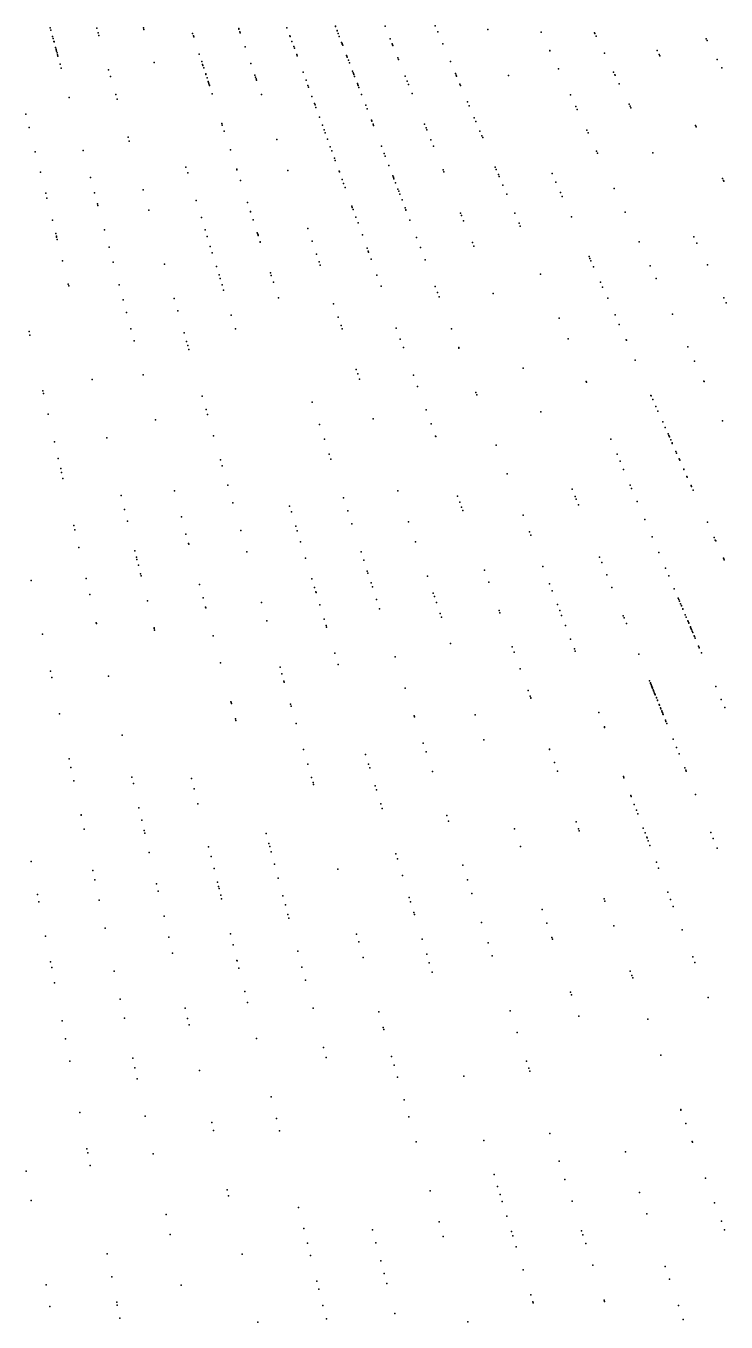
# Model space of a CAD drawing. Header units: metres. Extents: x -4327 to 4266, y -3886 to 3992.
# Drawn here: x 240.9 to 506, y -1423.5 to -932.6 of the extents above; entities that cross this region are included whole.
import ezdxf

# ---------------------------------------------------------------- set-up
doc = ezdxf.new("R2010")
doc.units = ezdxf.units.M

msp = doc.modelspace()

# ---------------------------------------------------------------- linework, layer by layer
for p in [(395.89, -932.65, 60.58), (250.1, -933.37, 42.98), (250.35, -934.31, 53.6), (250.97, -936.65, 88.84), (251.19, -937.47, 93.18), (267.67, -933.49, 2491.16), (268.17, -935.22, 2507.9), (268.48, -936.31, 2462.89), (285.35, -933.33, 54.62), (285.56, -934.02, 50.39), (303.95, -935.46, 16.9), (304.27, -936.46, 2481.81), (304.4, -936.84, 19.61), (321.48, -933.64, 11.04), (321.55, -933.85, 13.74), (321.9, -934.85, 7.82), (322.05, -935.3, 10.52), (339.72, -933.36, 2519.53), (340.81, -936.38, -7.34), (340.91, -936.64, -1.9), (358.06, -932.78, 214.94), (358.11, -932.91, 230.41), (358.67, -934.36, -48.35), (358.73, -934.52, 220.49), (359.09, -935.46, 209.84), (359.53, -936.61, -59.44), (376.85, -932.74, 4.66), (378.8, -937.57, -33.38), (396.82, -934.85, 257.63), (415.84, -934, 2504.89), (435.98, -934.97, 2488.65), (456.14, -935.22, 2471.93), (456.29, -935.53, 2503.22), (456.78, -936.54, 2482.97), (498.51, -937.56, 2484.61), (251.48, -938.54, 2500.61), (251.5, -938.61, 73.54), (251.5, -938.62, 93.83), (252.1, -940.84, 101.03), (252.25, -941.4, 64.68), (252.33, -941.71, 67.37), (252.45, -942.17, 59.93), (323.86, -940.56, 21.98), (341.62, -938.59, 29.15), (342.31, -940.5, 2498.76), (342.51, -941.05, 2484.51), (360.43, -938.96, 136.6), (360.59, -939.37, 110.47), (360.64, -939.5, -36.52), (360.83, -940, -35.44), (379.53, -939.38, -126.36), (379.73, -939.87, -51.74), (379.83, -940.12, -93.45), (398.78, -939.47, 205.04), (439.24, -941.94, 2514.96), (439.3, -942.08, 2488.37), (479.93, -941.91, 2503.72), (498.86, -938.22, 2478.85), (252.64, -942.86, 71.74), (252.83, -943.58, 52), (252.98, -944.13, 45.61), (253.8, -947.18, 90.37), (289.39, -946.55, 88.5), (306.51, -943.33, 60.94), (307.43, -946.18, 27.41), (307.78, -947.24, 63.37), (326.05, -946.93, 31.97), (343.42, -943.53, 18.35), (343.57, -943.96, 30.42), (362.3, -943.83, -39.45), (362.39, -944.07, -39.46), (362.55, -944.48, 2482.52), (362.99, -945.63, 248.74), (363.39, -946.67, -44.55), (381.72, -944.79, -133.87), (381.97, -945.42, -47.03), (401.59, -946.08, 44.59), (459.92, -942.98, 2488.64), (480.72, -943.46, -276), (480.98, -943.97, 2486.45), (502.65, -945.34, 2464.2), (254.19, -948.65, 84.57), (272.19, -949.23, 2484.99), (272.94, -951.85, 2499.77), (307.89, -947.58, 36.15), (308.18, -948.47, 30.74), (308.93, -950.79, 32.45), (309, -951.02, 2500.47), (309.44, -952.34, 42.35), (327.58, -951.36, 12.35), (327.81, -952.04, 2478.53), (345.84, -950.19, 12.41), (364.59, -949.79, -16.93), (364.84, -950.43, -30.27), (365.04, -950.96, -35.85), (365.06, -951.02, -34.18), (365.35, -951.77, -32.54), (384.51, -951.7, 2479.97), (403.52, -950.64, 164.44), (403.81, -951.32, 227.64), (403.94, -951.62, 248.49), (423.62, -951.47, 2508.64), (442.49, -948.93, 2483.57), (463.43, -950.16, -302.2), (463.94, -951.22, -319.47), (464, -951.35, 2487.95), (504.35, -948.55, 2461.53), (309.87, -953.68, 2487.76), (310.02, -954.13, 23.26), (310.17, -954.61, 5.2), (310.32, -955.06, 8.49), (310.36, -955.18, 18.35), (328.06, -952.75, 14.02), (328.21, -953.2, 15.67), (346.95, -953.24, 13), (347.68, -955.23, 30.78), (347.92, -955.9, 3.05), (366.38, -954.44, -28.72), (366.58, -954.97, -13.67), (366.66, -955.17, -27.63), (366.97, -955.98, -4.19), (385.27, -953.57, 33.39), (385.76, -954.78, -180.71), (405.23, -954.66, 2498.02), (405.46, -955.2, 275.93), (465.57, -954.57, 2485.07), (257.18, -959.8, 2476.87), (274.88, -958.61, 2481.89), (275.38, -960.36, 2482.51), (311.4, -958.4, 50.88), (330.09, -958.66, 14.66), (349.17, -959.35, 2485.77), (350.14, -962.01, 22.62), (367.97, -958.6, -30.53), (367.99, -958.64, -28.85), (387.14, -958.21, 9.3), (408.07, -961.35, 192.68), (447.06, -958.72, 2475.18), (240.86, -966.03, 2505.43), (350.35, -962.58, 2501.92), (350.69, -963.51, 36.65), (350.71, -963.56, 2520.13), (369.54, -962.69, 2499.12), (370.08, -964.08, 12.67), (408.73, -962.9, 2481.26), (449.11, -963.12, 2501.64), (449.67, -964.31, -79.94), (469.36, -962.34, 2505.3), (469.7, -963.03, 2466.04), (469.99, -963.62, -307.11), (242.14, -971.15, 2483.12), (315.05, -969.62, 38.66), (315.24, -970.22, 2519.02), (352.04, -967.22, 30.6), (353.15, -970.28, 20.56), (371.72, -968.35, -1.98), (371.8, -968.56, 8.21), (371.88, -968.78, 9.34), (372.31, -969.9, 26.92), (372.49, -970.37, 13.89), (391.84, -969.83, 4.28), (392.42, -971.29, 2507.74), (392.7, -971.96, 2494.16), (410.67, -967.48, 2470.47), (411.28, -968.91, 210.86), (494.41, -970.33, 2458.61), (494.69, -970.89, 2456.41), (279.52, -974.81, 2492.34), (279.96, -976.35, 2496.28), (315.97, -972.46, 2478.09), (315.99, -972.53, 2505.35), (335.94, -975.65, 2496.94), (353.79, -972.04, 47.14), (354.2, -973.15, 36.45), (355.06, -975.51, 53.55), (394.23, -975.75, 2469.89), (412.82, -972.54, 261.89), (413.55, -974.25, 2510.52), (413.84, -974.95, 2485.76), (453.29, -972.07, 2509.66), (453.81, -973.2, 2467.75), (244.41, -980.28, 2486.87), (262.55, -979.86, 2497.06), (318.28, -979.58, 39.62), (356.14, -978.49, 63.97), (356.67, -979.95, 2496.44), (375.49, -978.19, 2477.82), (376.56, -980.96, 0.29), (395.24, -978.25, 2468.74), (457, -980.05, 2492.54), (457.35, -980.79, 2487), (478.33, -980.72, 2474.34), (301.48, -986.09, 2487.5), (357.67, -982.7, 2514.99), (357.99, -983.58, 2471.49), (376.93, -981.94, 30.7), (378.29, -985.48, 18.14), (418.62, -986.2, 2484.33), (246.33, -987.98, 2483.09), (265.28, -990.05, 2484.1), (302.15, -988.27, 91.83), (320.67, -986.91, 2495.6), (320.75, -987.17, 46.17), (322.07, -991.24, 2498.85), (340, -987.42, 2484.71), (359.47, -987.62, 60.54), (359.55, -987.85, 39.87), (360.65, -990.87, 52.09), (379.82, -989.46, 17.63), (380.02, -989.98, 13.59), (380.03, -990.01, 10.7), (380.22, -990.52, 2471.38), (398.85, -987.2, -7.26), (399.14, -987.9, 2466.99), (418.95, -986.99, 2482.6), (419.77, -988.91, 2506.19), (420.1, -989.7, 161.59), (440.15, -988.59, 2475.84), (504.64, -990.41, 2465.79), (505.06, -991.23, -302.97), (505.18, -991.47, 2479.23), (248.34, -996.03, 2499.41), (266.84, -995.84, 2483.24), (285.23, -994.72, 2507.9), (361.17, -992.31, 40.05), (361.71, -993.8, 37.8), (380.8, -992.02, 43.78), (381.74, -994.48, 2470.1), (382.05, -995.28, 37.52), (382.47, -996.38, 60.9), (421.48, -992.96, 101.79), (422.96, -996.43, 2498.86), (441.59, -991.83, 2472.92), (443.32, -995.71, 2471.59), (463.61, -994.22, 2487.61), (248.79, -997.84, 2477), (267.96, -1000.05, 2478.45), (268.14, -1000.7, 2514.7), (305.35, -998.77, 2477.35), (324.78, -999.57, 2493.01), (364.31, -1000.93, 74.19), (364.47, -1001.38, 2485.97), (383.3, -998.53, 2491.36), (444, -997.23, 2457.19), (250.89, -1006.26, 2475.01), (287.45, -1002.46, 2492.64), (307.34, -1005.25, 2504.87), (325.87, -1002.92, 55.55), (325.89, -1003, 78.08), (325.91, -1003.04, 66.53), (326.91, -1006.13, 2509.37), (364.76, -1002.17, 61.43), (365.8, -1005.02, 65.12), (384.48, -1001.6, 59.45), (384.76, -1002.32, 58.91), (384.79, -1002.41, 57.15), (386.25, -1006.23, 2488.08), (405.44, -1003.51, 2502.21), (405.81, -1004.43, 2504.5), (426.01, -1003.61, 2468.71), (447.46, -1005.01, 2487.32), (467.77, -1003.14, 2498.84), (270.61, -1009.94, 2495.3), (308.73, -1009.82, 2489.56), (328.49, -1011, 82.79), (347.56, -1009.38, 2494.14), (366.62, -1007.28, 2481.91), (406.63, -1006.45, -3.85), (427.61, -1007.39, 2496.4), (428.06, -1008.45, 107), (252.14, -1011.29, 2514.28), (252.4, -1012.32, 2501.39), (252.48, -1012.63, 2490.69), (252.71, -1013.58, 2485.4), (309.53, -1012.41, 2488.41), (328.66, -1011.51, 88.67), (328.76, -1011.81, 2470.68), (328.82, -1012.02, 67.7), (329.59, -1014.38, 2499.44), (329.63, -1014.5, 2484.7), (349.2, -1014.15, 2479.72), (368.27, -1011.8, 83.85), (388.79, -1012.84, 2485.82), (409.97, -1014.7, 2489.03), (410.51, -1016.05, 2496.04), (473.04, -1014.43, 2493.83), (493.86, -1012.57, 2517.41), (494.99, -1014.88, 2475.92), (272.35, -1016.41, 2496.01), (310.69, -1016.23, 2490.24), (311.41, -1018.58, 2499.79), (350.91, -1019.12, 2480.71), (370.09, -1016.82, 79.52), (370.52, -1018, 86.15), (370.63, -1018.29, 94.51), (371.63, -1021.04, 2456.69), (390.25, -1016.63, 2476.67), (454.11, -1019.94, 2505.78), (454.45, -1020.7, 2482.12), (254.73, -1021.66, 2486.23), (273.88, -1022.14, 2494.86), (293.32, -1022.93, 2508.9), (313, -1023.76, 2478.7), (351.91, -1022.01, 2476.65), (352.34, -1023.28, 2483.43), (392.03, -1021.27, 2499.06), (454.84, -1021.6, 2502.51), (455.84, -1023.84, 2497.02), (477.25, -1023.47, 2512.37), (499, -1023.11, 2485.21), (256.92, -1030.46, 2511.44), (276.19, -1030.77, 2467.1), (313.98, -1026.97, 2460.62), (314.4, -1028.36, 2497.31), (315.14, -1030.77, 2514.47), (333.42, -1026.17, 98.85), (333.75, -1027.18, 2478.39), (334.58, -1029.73, 2491.95), (373.8, -1027, 2474.66), (435.78, -1026.62, 2488.51), (458.46, -1029.71, 2485.9), (479.53, -1028.35, 2484.4), (257.06, -1031.03, 2501.41), (315.73, -1032.7, 2504.07), (336.51, -1035.67, 109.95), (375.35, -1031.27, 2499.7), (395.9, -1031.36, 2483.09), (396.75, -1033.57, 2503.1), (397.39, -1035.25, 2492.45), (417.78, -1034.04, 2492.08), (459.27, -1031.53, 2479.5), (505.13, -1035.67, 2483.45), (277.69, -1036.36, 2499.18), (297.02, -1035.84, 2494.99), (298.37, -1040.52, 2495.06), (357.39, -1037.95, 2500.39), (461.18, -1035.82, 2504.27), (506.01, -1037.48, 2494.91), (278.98, -1041.15, 2484.51), (318.63, -1042.19, 2489.67), (359.1, -1042.91, 2504.91), (442.85, -1043.28, 2495.98), (463.96, -1042.07, 2515.72), (485.78, -1041.76, 2480.9), (242.05, -1048.42, 2491.32), (242.37, -1049.83, 2465.07), (280.65, -1047.4, 2499.42), (300.75, -1048.85, 2466.97), (320.22, -1047.39, 2487.29), (360.19, -1046.06, 2505.07), (360.63, -1047.36, 2504.47), (381.12, -1047.13, 2490.03), (402.03, -1047.33, 2488.58), (465.58, -1045.7, 2481.19), (281.86, -1051.9, 2480.47), (301.7, -1052.17, 2460.25), (302.14, -1053.7, 2507.91), (302.58, -1055.24, 2493.01), (382.62, -1051.25, 2488.89), (383.8, -1054.49, 2518.57), (404.77, -1054.45, 2501.86), (404.85, -1054.66, 2520.68), (446.21, -1051.2, 2511.29), (468.2, -1051.6, 2513.17), (468.26, -1051.72, 2502.65), (491.56, -1054.14, 2503.22), (471.63, -1059.3, 2509.84), (494.09, -1059.58, 2473.63), (285.31, -1064.79, 2499.73), (365.95, -1062.8, 2519.1), (366.5, -1064.38, 2511.78), (387.61, -1064.94, 2492.17), (429.2, -1062.31, 2515.9), (265.93, -1066.59, 2470.76), (367.21, -1066.45, 2512.99), (389.17, -1069.24, 2498.61), (453.03, -1067.27, 2509.61), (453.18, -1067.62, 2471.38), (497.62, -1067.15, 2473.82), (497.7, -1067.32, 2509.4), (247.23, -1070.88, 2481.24), (247.47, -1071.92, 2487.32), (307.65, -1072.9, 2497.71), (411.3, -1071.47, 2520.22), (411.64, -1072.35, 2493.39), (477.56, -1072.62, 311.52), (477.64, -1072.79, 308.83), (478.24, -1074.15, 305.11), (478.26, -1074.18, 2501.97), (249.26, -1079.68, 2490.63), (309.09, -1077.94, 2494.82), (309.62, -1079.76, 2513.69), (349.32, -1075.1, 2500.34), (392.38, -1078.04, 2511.92), (435.88, -1078.84, 2482.88), (479.43, -1076.81, 312.74), (480.18, -1078.5, 322.21), (480.21, -1078.56, 322.92), (289.88, -1081.86, 2513.77), (352.07, -1083.55, 2501.79), (372.36, -1081.42, 2482.72), (394.33, -1083.41, 2499.12), (482.03, -1082.65, 317.89), (482.96, -1084.74, 327.55), (504.65, -1082.23, 2487.76), (271.44, -1088.69, 2492.61), (311.94, -1087.88, 2492.34), (353.87, -1089.11, 2507.37), (396.01, -1088.03, 2495.47), (396.07, -1088.18, 2481.61), (462.35, -1089.22, 2479.08), (484.04, -1087.18, 320.62), (484.29, -1087.73, 279.34), (484.45, -1088.08, 273.27), (484.54, -1088.3, 273.32), (485.06, -1089.47, 265.41), (251.67, -1090.11, 2492.69), (418.94, -1091.37, 2505.17), (485.57, -1090.61, 260.91), (485.64, -1090.78, 258.9), (487.03, -1093.88, 271.29), (487.26, -1094.41, 272.11), (253.13, -1096.42, 2514.45), (314.57, -1097.02, 2513.28), (315.21, -1099.26, 2511.12), (355.73, -1094.81, 2502.42), (356.34, -1096.69, 2485.26), (464.72, -1094.81, 2495.3), (465.85, -1097.48, 2477), (488.23, -1096.58, 260.28), (488.34, -1096.84, 254.18), (488.47, -1097.13, 256.3), (254.02, -1100.26, 2508.57), (254.37, -1101.81, 2490.29), (254.9, -1104.11, 2499.1), (423.11, -1102.23, 2477.02), (467.19, -1100.63, 2480.62), (489.99, -1100.53, 267.42), (490.05, -1100.67, 253.69), (491.19, -1103.24, 333.14), (491.2, -1103.26, 247.42), (491.31, -1103.5, 336.76), (297.07, -1108.69, 2502.31), (317.3, -1106.56, 2502.42), (381.76, -1108.71, 2505.7), (447.68, -1108.04, 2507.26), (469.69, -1106.52, 2469.75), (470.24, -1107.82, 2489.9), (492.73, -1106.69, 220.08), (492.78, -1106.81, 224.89), (492.88, -1107.03, 220.83), (493.51, -1108.45, 252.03), (276.89, -1110.55, 2502.43), (319.21, -1113.21, 2510.25), (361.1, -1111.35, 2493.52), (404.27, -1110.71, 2511.51), (405.12, -1113.05, 2474.63), (448.84, -1110.93, 2485.8), (449.21, -1111.83, 2487.83), (450.11, -1114.07, 2465.27), (472.32, -1112.72, 206.02), (278.21, -1115.84, 2499.92), (299.72, -1118.56, 2481.61), (340.74, -1114.5, 2501.05), (341.4, -1116.67, 2477.62), (362.71, -1116.29, 2476.42), (405.8, -1114.93, 2503.31), (406.27, -1116.21, 2502.66), (429.15, -1117.98, 2484.45), (259.01, -1121.89, 2532), (259.37, -1123.44, 2517.26), (279.3, -1120.22, 2498.95), (322.22, -1123.73, 2505.17), (343.06, -1122.11, 2472.17), (343.6, -1123.85, 2500.61), (364.31, -1121.23, 2512.12), (385.8, -1120.43, 2489.62), (475.25, -1119.61, 2498.97), (498.93, -1120.62, 221.47), (301.47, -1125.09, 2478.44), (302.43, -1128.7, 2475.85), (302.51, -1128.98, 2508.3), (344.89, -1128.08, 2471.41), (388.42, -1128.05, 2441.05), (431.58, -1124.3, 2481.18), (432.07, -1125.58, 2501.34), (478.02, -1126.14, 2499.68), (501.48, -1126.34, 219.13), (501.93, -1127.36, 208.24), (502.07, -1127.67, 216.61), (260.91, -1130.13, 2496.2), (282.11, -1131.49, 2491.89), (282.71, -1133.89, 2511.43), (324.56, -1131.86, 2494.84), (367.76, -1131.85, 2486.36), (458.09, -1133.8, 2498.56), (480.56, -1132.14, 2492.3), (282.92, -1134.72, 2488.4), (283.45, -1136.86, 2489.57), (346.77, -1134.22, 2481.37), (368.79, -1135.03, 2517.99), (414.49, -1138.79, 2493.34), (436.6, -1137.38, 2492.71), (458.93, -1135.88, 2499.68), (483.04, -1137.98, 2518.99), (504.98, -1134.21, 207.42), (505.1, -1134.47, 202.59), (505.26, -1134.83, 2489.82), (242.88, -1142.65, 2514.11), (263.62, -1141.87, 2493.6), (284.26, -1140.12, 2489.64), (284.47, -1140.94, 2509.14), (349.18, -1142.12, 2505.68), (370.14, -1139.17, 2481.55), (370.37, -1139.89, 2483.12), (371.55, -1143.52, 2436.48), (392.92, -1141.11, 2422.25), (416.14, -1143.35, 2468.97), (460.79, -1140.49, 41.28), (484.28, -1140.9, 2511.58), (265.03, -1147.98, 2506.95), (306.59, -1144.22, 2502.82), (350.15, -1145.28, 2433.52), (350.66, -1146.96, 2488.28), (350.73, -1147.18, 2506.2), (372.06, -1145.09, 2436.49), (395.11, -1147.49, 2510.83), (439.12, -1143.96, 2486.47), (440.16, -1146.66, 2516.51), (462.77, -1145.39, 2489.61), (486.37, -1145.81, 167.68), (286.84, -1150.43, 2505.08), (307.95, -1149.28, 2499.78), (308.91, -1152.85, 2500.51), (308.96, -1153.07, 2466.29), (330.04, -1150.98, 2505.05), (352.18, -1151.94, 2485.21), (373.62, -1149.87, 2477.2), (374.78, -1153.45, 2481.48), (395.53, -1148.71, 2451.75), (396.34, -1151.06, 2426.77), (442.13, -1151.8, 2422.98), (487.9, -1149.42, 224.74), (488.12, -1149.93, 2517.6), (488.38, -1150.54, 219.34), (488.78, -1151.49, 162.95), (489.07, -1152.17, 140.19), (489.07, -1152.19, 160.97), (489.09, -1152.22, 2478.33), (489.59, -1153.4, 255.28), (489.61, -1153.45, 171.58), (489.66, -1153.57, 115.5), (332.04, -1157.96, 2481.85), (353.83, -1157.33, 2483.02), (397.77, -1155.21, 2465.64), (398.22, -1156.52, 2428.34), (420.04, -1154.06, 2441.52), (420.37, -1154.96, 2483.78), (443.02, -1154.1, 2494.76), (443.73, -1155.97, 2509.11), (467.1, -1156.11, 2512.9), (467.4, -1156.86, 2511.1), (490.57, -1155.71, 146.17), (490.92, -1156.54, 232.51), (491.54, -1157.99, 97.28), (491.54, -1158, 148.55), (491.62, -1158.18, 196.82), (247.2, -1162.97, 2487.46), (267.51, -1158.73, 2502.01), (267.57, -1158.96, 2485), (289.37, -1160.61, 2509.51), (289.42, -1160.82, 2499.43), (289.61, -1161.55, 2501.01), (354.58, -1159.79, 2512.62), (354.75, -1160.32, 2441.92), (445.18, -1159.75, 2483.09), (468.27, -1159.01, 2481.71), (491.87, -1158.77, 2512.81), (491.92, -1158.88, 174.49), (492.49, -1160.24, 301.51), (492.58, -1160.44, 153.74), (492.69, -1160.71, 169.16), (492.8, -1160.97, 172.7), (492.93, -1161.27, 177.65), (492.94, -1161.3, 116.96), (493.18, -1161.86, 206.62), (493.39, -1162.36, 123.33), (311.8, -1163.65, 2475.14), (401.67, -1166.53, 2456.04), (425.04, -1167.8, 2434.1), (447.15, -1164.87, 2507.73), (493.95, -1163.67, 233.23), (494.04, -1163.88, 116.53), (494.33, -1164.57, 205.69), (495.61, -1167.59, 2481.06), (495.79, -1168.01, 182.92), (495.87, -1168.2, 307.24), (357.79, -1170.27, 2507.3), (380.66, -1171.56, 2422.54), (425.77, -1169.78, 2425.16), (448.57, -1168.55, 2495.14), (448.9, -1169.43, 2476.76), (472.95, -1170.59, 2506.49), (496.65, -1170.05, 335.02), (250.17, -1176.97, 2482.51), (314.55, -1173.92, 2486.64), (337.08, -1175.54, 2447.76), (337.81, -1178.09, 2469.9), (359.06, -1174.45, 2492.07), (428.07, -1176.12, 2468.03), (250.71, -1179.48, 2498.21), (272.18, -1178.96, 2492.87), (338.58, -1180.78, 2428.79), (338.72, -1181.24, 2497), (477.05, -1180.75, 306.1), (477.33, -1181.42, 173.77), (477.44, -1181.71, 106.95), (477.59, -1182.08, 116.8), (477.77, -1182.52, 172.51), (477.87, -1182.76, 242.55), (477.89, -1182.82, 107.75), (477.89, -1182.83, 113.36), (477.93, -1182.92, 171.15), (502.1, -1182.87, 367.34), (384.52, -1183.43, 2401.52), (431.08, -1184.38, 2498.88), (431.86, -1186.52, 2440.17), (432.1, -1187.17, 2422.06), (432.12, -1187.24, 2474.63), (477.99, -1183.08, 164.09), (478.01, -1183.11, 159.86), (478.08, -1183.3, 62.35), (478.1, -1183.34, 159.89), (478.13, -1183.41, 114.82), (478.4, -1184.09, 297.41), (478.4, -1184.09, 217.65), (478.55, -1184.44, 110.71), (478.58, -1184.52, 55.43), (478.61, -1184.61, 165.02), (478.62, -1184.62, 96), (478.84, -1185.17, 286.67), (479.04, -1185.65, 100.99), (479.07, -1185.73, 291.94), (479.07, -1185.73, 291.94), (479.11, -1185.83, 45.01), (479.15, -1185.94, 228.05), (479.6, -1187.05, 151.88), (479.61, -1187.07, 231.16), (504.2, -1187.81, 2524.02), (318.49, -1188.62, 2483.34), (318.53, -1188.79, 2500.82), (318.68, -1189.32, 2471.25), (341.1, -1189.54, 2430.34), (341.3, -1190.24, 2498.79), (457.81, -1192.64, 2519.09), (479.99, -1188.01, 310.94), (480.05, -1188.16, 277.87), (480.63, -1189.6, 225.87), (480.7, -1189.78, 356.24), (480.71, -1189.81, 360.78), (480.76, -1189.93, 251.28), (481.16, -1190.91, 237.69), (481.29, -1191.23, 191.65), (481.65, -1192.11, 243.01), (481.65, -1192.13, 209.76), (481.69, -1192.23, 349.44), (481.82, -1192.55, 232.22), (481.88, -1192.69, 242.41), (505.48, -1190.83, 2496.75), (253.63, -1193.22, 2492.49), (320.22, -1195.07, 2469.68), (320.38, -1195.69, 2498.12), (343.19, -1196.85, 2475.24), (387.93, -1193.92, 2445.62), (388.04, -1194.27, 2462.85), (410.99, -1193.61, 2436.37), (482.12, -1193.29, 183.38), (482.14, -1193.33, 304.17), (482.15, -1193.36, 342.99), (482.16, -1193.38, 2514.2), (482.16, -1193.4, 304.93), (483.02, -1195.53, 228.45), (483.25, -1196.09, 219.13), (483.56, -1196.85, 288.76), (277.35, -1201.32, 2481.32), (459.91, -1198.1, 2466.91), (460.01, -1198.37, 2487.31), (346.01, -1206.69, 2442.27), (391.3, -1204.31, 2418), (392.38, -1207.61, 2405.44), (414.24, -1203.04, 2426.38), (439.14, -1206.53, 2413.19), (439.2, -1206.7, 2452.1), (485.97, -1202.82, 370.84), (487.24, -1205.96, 358.8), (257.25, -1210.25, 2531.57), (347.6, -1212.22, 2500.22), (369.52, -1208.64, 2445.74), (370.63, -1212.28, 2420.65), (440.99, -1211.61, 2455.57), (488.2, -1208.34, 354.16), (257.93, -1213.49, 2496.77), (281, -1217.14, 2538.28), (349.07, -1217.34, 2483.78), (371.04, -1213.63, 2429.79), (394.8, -1215.06, 2436.35), (442.17, -1214.84, 2436.23), (467.13, -1216.91, 114.4), (490.35, -1213.65, 2479.72), (490.72, -1214.57, 372.92), (490.84, -1214.87, 369.92), (259.03, -1218.62, 2486.89), (281.56, -1219.58, 2458.18), (303.61, -1217.72, 2481.44), (304.58, -1221.59, 2462.59), (349.6, -1219.19, 2464.26), (349.81, -1219.93, 2436.27), (373.12, -1220.41, 2417.6), (373.58, -1221.92, 2414.21), (467.35, -1217.48, 2419.13), (305.99, -1227.24, 2428.07), (469.91, -1224.17, 120.13), (470.03, -1224.46, 119.43), (494.41, -1223.71, 2441.9), (261.74, -1231.38, 2530.12), (261.77, -1231.52, 2499.57), (283.68, -1228.73, 2503.59), (375.21, -1227.27, 2415.21), (375.76, -1229.04, 2431.49), (400.22, -1231.74, 2450.28), (471.2, -1227.52, 104.56), (472.05, -1229.73, 123.57), (472.54, -1231, 2423.8), (262.9, -1236.86, 2517.25), (284.76, -1233.42, 2516.56), (400.91, -1233.86, 2425.59), (425.85, -1236.77, 2458.43), (449.18, -1234.12, 2414.14), (450.14, -1236.76, 2435.08), (474.63, -1236.45, 139.57), (285.67, -1237.38, 2497.42), (285.9, -1238.35, 2526.61), (331.87, -1238.55, 2429.09), (450.39, -1237.44, 2449.18), (475.34, -1238.29, 2422.39), (475.96, -1239.93, 2441.37), (476.07, -1240.2, 146.59), (476.46, -1241.23, 176.88), (500.25, -1238.16, 2438.83), (501.14, -1240.36, 2507.74), (287.58, -1245.66, 2490.55), (310.04, -1243.52, 2440.74), (332.88, -1242.34, 2495.56), (333.17, -1243.4, 2428.98), (333.72, -1245.47, 2465.43), (381, -1246.2, 2446.02), (428.15, -1243.43, 2429.97), (477.17, -1243.06, 157.23), (502.62, -1244.04, 2453.6), (242.81, -1249.15, 2526.36), (310.96, -1247.19, 2497.38), (312.09, -1251.72, 2437.42), (334.96, -1250.1, 2461.5), (381.59, -1248.11, 2440.14), (406.32, -1250.52, 2461.58), (479.6, -1249.41, 2403.53), (480.47, -1251.66, 2426.49), (266.22, -1252.47, 2487.82), (266.99, -1256.1, 2532.25), (336.38, -1255.4, 2433.13), (359.01, -1252.02, 2441.56), (383.53, -1254.46, 2449.35), (408.13, -1256.08, 2430.89), (290.34, -1257.58, 2487.61), (290.98, -1260.36, 2437.55), (313.38, -1256.88, 2493.34), (313.81, -1258.62, 2434.77), (313.99, -1259.33, 2432.96), (409.79, -1261.22, 2434.49), (483.93, -1260.68, 2450.29), (245.23, -1261.62, 2490.42), (245.77, -1264.37, 2485.87), (268.63, -1263.81, 2537.49), (314.61, -1261.83, 2479.96), (314.97, -1263.28, 2434.19), (338.17, -1262.06, 2471.94), (339.1, -1265.52, 2452.76), (386.05, -1262.72, 2471.94), (386.55, -1264.35, 2439.8), (459.78, -1263.25, 2426.78), (460.12, -1264.17, 2441.09), (485, -1263.46, 2408.86), (486.02, -1266.12, 2445.07), (293.16, -1269.8, 2481.91), (340.07, -1269.15, 2408.97), (340.45, -1270.58, 2449.68), (387.81, -1268.48, 2467.01), (388.03, -1269.2, 2465.19), (436.36, -1267.29, 2447.82), (270.87, -1274.36, 2504.39), (413.38, -1272.25, 2478.26), (438.14, -1272.46, 2429.4), (463.52, -1273.51, 2406.08), (489.41, -1274.95, 2446.38), (248.29, -1277.36, 2481.51), (295, -1277.79, 2420.02), (318.28, -1276.55, 2459.76), (319.3, -1280.65, 2503.66), (366.06, -1276.62, 2463.58), (366.89, -1279.51, 2430.94), (390.89, -1278.55, 2470.42), (415.86, -1279.89, 2451.4), (440.03, -1277.94, 2433.62), (440.23, -1278.51, 2431.57), (296.39, -1283.79, 2460.14), (343.81, -1283.11, 2457.74), (368.62, -1285.52, 2423.5), (392.63, -1284.24, 2458.94), (417.47, -1284.84, 2454.53), (493.36, -1285.25, 2441.05), (250.2, -1287.17, 2474.26), (250.61, -1289.3, 2518.04), (274.33, -1290.6, 2444.38), (320.79, -1286.62, 2462.99), (320.81, -1286.69, 2456.7), (321.52, -1289.55, 2452.55), (345.41, -1289.09, 2431.02), (393.63, -1287.51, 2455.64), (394.7, -1291.01, 2452.78), (469.74, -1290.61, 2447.76), (494.16, -1287.33, 2404.99), (251.73, -1295.06, 2456.94), (346.75, -1294.1, 2431.02), (470.36, -1292.29, 2426.08), (470.68, -1293.2, 2415.47), (323.73, -1298.41, 2538.38), (447.14, -1298.6, 2444.61), (447.51, -1299.65, 2449.72), (499.24, -1300.56, 2454.46), (276.59, -1301.27, 2435.9), (301.21, -1304.66, 2448.55), (324.74, -1302.46, 2539.57), (349.6, -1304.72, 2444.66), (424.26, -1305.73, 2440.59), (254.54, -1309.49, 2540.56), (278.13, -1308.49, 2455.79), (302.11, -1308.58, 2427.51), (374.51, -1306.07, 2430.8), (374.52, -1306.1, 2452.8), (450.29, -1307.72, 2452.37), (476.37, -1308.8, 2435.35), (302.67, -1311.01, 2404.09), (376.19, -1311.94, 2448), (376.41, -1312.69, 2430.66), (426.91, -1313.9, 2437.17), (255.87, -1316.32, 2436.35), (328.14, -1316.09, 2411.18), (353.58, -1319.6, 2459.84), (257.5, -1324.73, 2433.04), (281.33, -1323.54, 2423.9), (354.59, -1323.36, 2457.39), (379.36, -1322.99, 2424.89), (430.43, -1324.73, 2469.8), (481.35, -1322.49, 2451.5), (282.13, -1327.3, 2421.46), (306.65, -1328.24, 2417.1), (380.3, -1326.27, 2440.2), (431.29, -1327.38, 2425.04), (431.68, -1328.58, 2448.81), (283, -1331.42, 2457.18), (381.6, -1330.81, 2417.67), (406.73, -1330.36, 2429.39), (333.68, -1338.3, 2411.7), (384.05, -1339.34, 2451.75), (261.28, -1344.16, 2459.23), (488.85, -1343.1, 2474.06), (488.93, -1343.31, 2471.33), (286.01, -1345.59, 2411.46), (311.21, -1348, 2475.1), (335.7, -1346.44, 2408.04), (385.92, -1345.85, 2445.01), (490.74, -1348.29, 2471.15), (311.9, -1351, 2406.09), (336.86, -1351.07, 2447.08), (414.21, -1354.81, 2446.11), (439.32, -1352.09, 2442.36), (263.96, -1357.98, 2412.79), (264.26, -1359.49, 2465.1), (388.62, -1355.28, 2431.28), (467.97, -1359.08, 2460.11), (493.22, -1355.11, 2440.54), (493.34, -1355.45, 2435.09), (265.18, -1364.24, 2411.72), (289.03, -1359.8, 2458.7), (442.74, -1362.62, 2446.03), (240.94, -1366.43, 2441.53), (418.16, -1367.72, 2441.71), (444.97, -1369.49, 2433.94), (498.28, -1369.02, 2487.23), (317.1, -1373.5, 2489.92), (393.96, -1373.9, 2470.9), (419.51, -1372.15, 2440.45), (473.28, -1374.51, 2457.18), (242.9, -1377.56, 2452.07), (317.62, -1375.74, 2471.93), (420.47, -1375.29, 2433.87), (421.26, -1377.88, 2469.1), (447.67, -1377.8, 2467.1), (501.67, -1378.33, 2451.73), (293.92, -1382.81, 2487.61), (344.1, -1380.1, 2455.84), (422.96, -1383.43, 2454.39), (476.05, -1382.55, 2432.03), (346.1, -1388.14, 2451.61), (372.08, -1388.63, 2451.28), (397.32, -1385.62, 2460.91), (451.32, -1389.02, 2420.21), (504.24, -1385.38, 2446.06), (505.43, -1388.65, 2442.79), (295.53, -1390.36, 2460.42), (347.49, -1393.7, 2443.03), (373.4, -1393.55, 2447.71), (398.91, -1391.16, 2446.21), (424.75, -1389.28, 2452.52), (425.25, -1390.92, 2446.27), (451.8, -1390.5, 2468.22), (452.86, -1393.75, 2434.44), (271.68, -1397.69, 2458.44), (322.73, -1397.88, 2443.17), (348.64, -1398.32, 2463.42), (426.52, -1395.08, 2438.43), (375.23, -1400.36, 2444.41), (429.19, -1403.82, 2435.57), (455.54, -1402.02, 2467.12), (482.93, -1402.54, 2439.99), (273.37, -1406.37, 2458.22), (351.07, -1408.06, 2458.98), (376.5, -1405.1, 2449.64), (484.57, -1407.3, 2418.45), (248.53, -1409.49, 2443.44), (299.61, -1409.56, 2466.37), (351.82, -1411.09, 2455.1), (377.53, -1408.97, 2447.26), (432.05, -1413.19, 2473.13), (249.97, -1417.66, 2436.23), (275.25, -1416.01, 2450.44), (275.45, -1417.09, 2464.58), (353.35, -1417.22, 2456.58), (432.89, -1415.92, 2447.5), (432.98, -1416.21, 2490.75), (459.84, -1415.23, 2444.73), (460.01, -1415.76, 2442.64), (488, -1417.25, 2423.7), (276.43, -1422.11, 2460.99), (328.65, -1423.55, 2478.72), (354.63, -1422.36, 2468.56), (380.57, -1420.29, 2430.6), (408.17, -1423.47, 2426.89), (489.82, -1422.55, 2441.69)]:
    msp.add_point(p)

doc.saveas('drawing.dxf')
